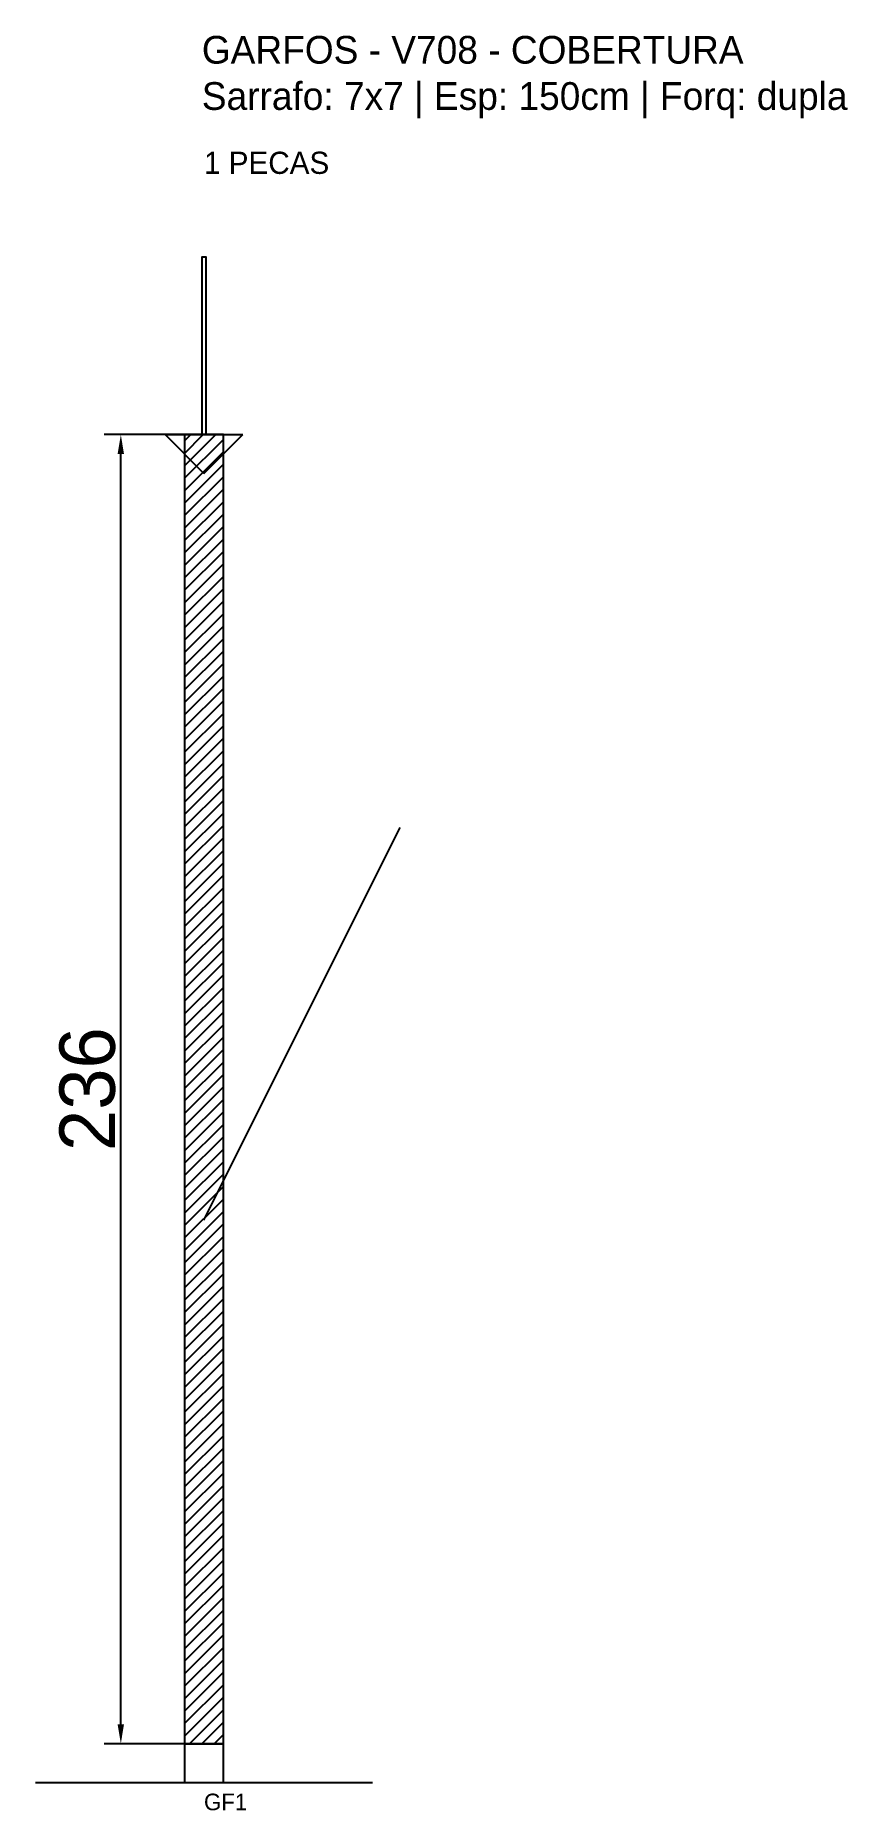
# Model space of a CAD drawing. Header units: metres. Extents: x -30 to 116, y -12 to 308.
import ezdxf

# ---------------------------------------------------------------- set-up
doc = ezdxf.new("R2010")
doc.units = ezdxf.units.M
for name, color, linetype in [('BARRA_ANCORAGEM', 1, 'Continuous'), ('COTA', 241, 'Continuous'), ('GARFOS OK', 3, 'Continuous'), ('NOME DA VIGA', 6, 'Continuous'), ('SARR_7x7', 40, 'Continuous'), ('VIGAS', 3, 'Continuous')]:
    doc.layers.add(name, color=color, linetype=linetype)
doc.dimstyles.new('EZ DXF', dxfattribs={"dimtxt": 10, "dimasz": 3.5, "dimexe": 3, "dimexo": 1.5, "dimgap": 1, "dimtad": 1, "dimdec": 1, "dimdsep": 46, "dimcen": 2.5, "dimazin": 3, "dimtfac": 1, "dimtmove": 0, "dimatfit": 3})

msp = doc.modelspace()

# ---------------------------------------------------------------- hatches: boundary and pattern name
at = {"layer": 'COTA'}
h = msp.add_hatch(dxfattribs=at)
h.set_pattern_fill('ANSI31', scale=0.5)
h.paths.add_polyline_path([(-3.110002, 0), (3.889998, 0), (3.889998, 236), (-3.110002, 236)])

# ---------------------------------------------------------------- linework, layer by layer
at = {"layer": 'BARRA_ANCORAGEM'}
msp.add_line((0.389998, 94.4), (35.789998, 165.2), dxfattribs=at)
at = {"layer": 'GARFOS OK'}
for p, q in [((0.389998, 229), (-6.610002, 236)), ((-6.610002, 236), (7.389998, 236)), ((0.389998, 229), (7.389998, 236))]:
    msp.add_line(p, q, dxfattribs=at)
at = {"layer": 'GARFOS OK', "linetype": 'CONTINUOUS'}
msp.add_line((-30, -7), (30.779996, -7), dxfattribs=at)
at = {"layer": 'GARFOS OK'}
msp.add_lwpolyline([(-3.110002, 0), (3.889998, 0), (3.889998, 236), (-3.110002, 236), (-3.110002, 0)], dxfattribs=at)
at = {"layer": 'SARR_7x7'}
msp.add_lwpolyline([(-3.110002, -7), (3.889998, -7), (3.889998, 0), (-3.110002, 0), (-3.110002, -7)], dxfattribs=at)
at = {"layer": 'VIGAS'}
msp.add_lwpolyline([(0, 236), (0.779996, 236), (0.779996, 268), (0, 268), (0, 236)], dxfattribs=at)

# ---------------------------------------------------------------- texts
at = {"layer": 'NOME DA VIGA'}
for s, height, p in [('1 PECAS', 4, (0.389998, 283)), ('GF1', 3, (0.389998, -12))]:
    msp.add_text(s, height=height, dxfattribs=at).set_placement(p)
at = {"layer": 'NOME DA VIGA', "insert": (0, 293), "char_height": 5, "attachment_point": 7}
msp.add_mtext('GARFOS - V708 - COBERTURA\\PSarrafo: 7x7 | Esp: 150cm | Forq: dupla', dxfattribs=at)

# ---------------------------------------------------------------- dimensions: what is measured, and where the dimension line sits
at = {"layer": 'COTA'}
msp.add_linear_dim(base=(-14.610002, 0), p1=(0.389998, 0), p2=(0.389998, 236), angle=90, dimstyle='EZ DXF', dxfattribs=at).render()

doc.saveas('drawing.dxf')
